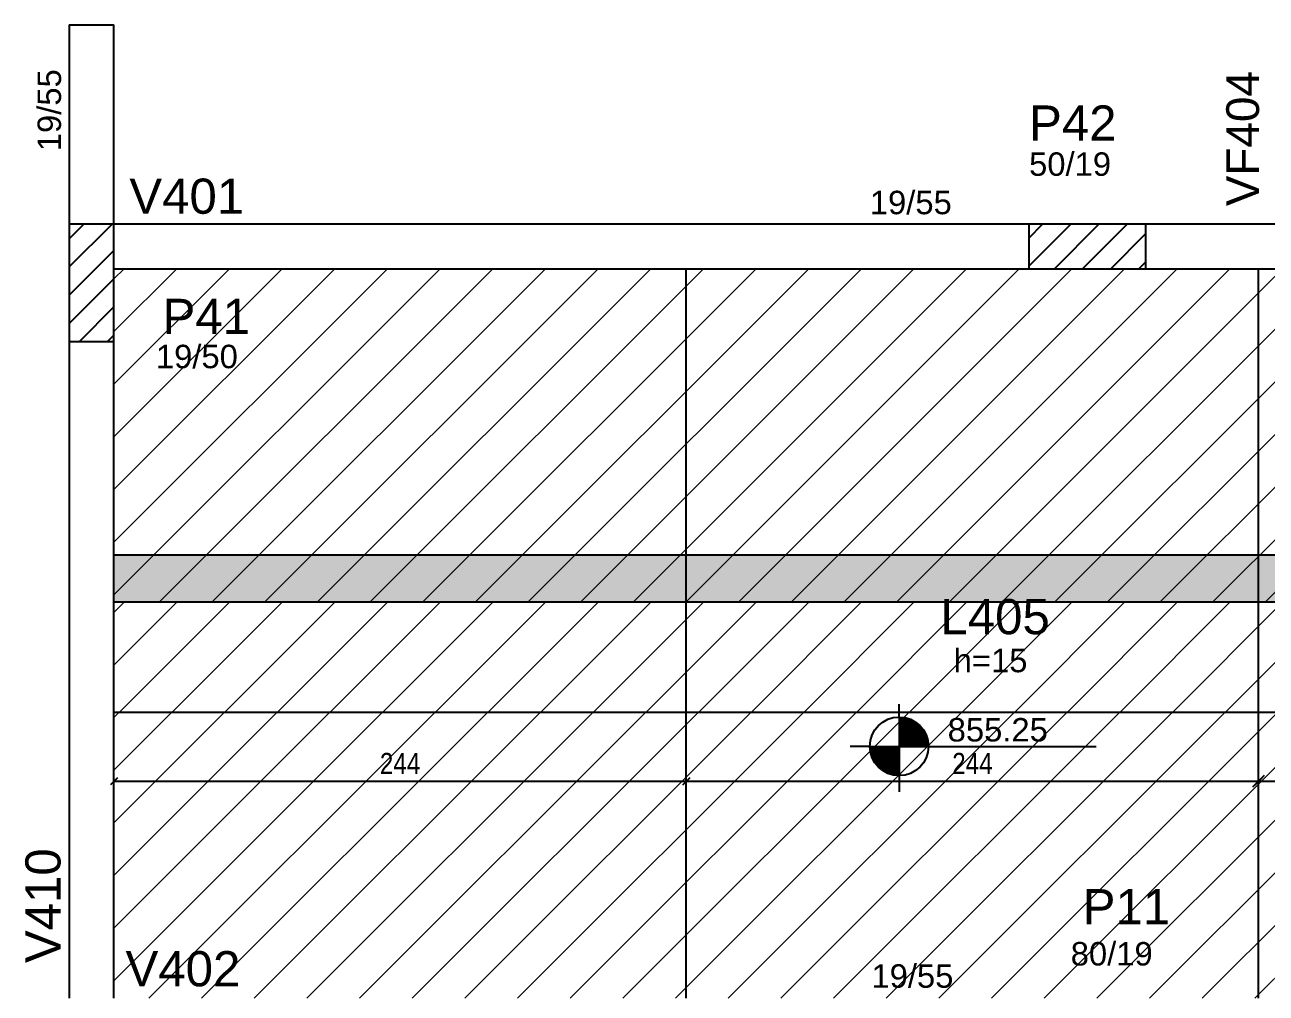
# Model space of a CAD drawing. Header units: millimetres. Extents: x 2358 to 5871, y 1438 to 2637.
# Drawn here: x 2405 to 2934, y 2205 to 2618 of the extents above; entities that cross this region are included whole.
import ezdxf

# ---------------------------------------------------------------- set-up
doc = ezdxf.new("R2010")
doc.units = ezdxf.units.MM
for name, color, linetype in [('3', 3, 'Continuous'), ('4', 4, 'Continuous'), ('7', 7, 'Continuous'), ('9', 9, 'Continuous'), ('Painéis', 200, 'Continuous')]:
    doc.layers.add(name, color=color, linetype=linetype)
doc.layers.add('Hachura', color=251, linetype='Continuous', lineweight=9)
doc.layers.add('REAPROVEITAMENTO', color=251, linetype='Continuous', lineweight=9)
doc.styles.add('COTA TECNICA-50', font='techl___.ttf', dxfattribs={"height": 9})
doc.styles.add('ROMANS', font='romans.shx')
doc.styles.get("Standard").update_dxf_attribs({"font": 'arial.ttf'})
doc.dimstyles.new('COTA PAINEL-50', dxfattribs={"dimtxt": 9, "dimasz": 3, "dimexe": 3, "dimexo": 3, "dimgap": 3, "dimtad": 1, "dimdec": 1, "dimzin": 12, "dimdsep": 46, "dimtxsty": 'COTA TECNICA-50', "dimblk1": 'OBLIQUE', "dimblk2": 'OBLIQUE', "dimsah": 1, "dimcen": 0.9, "dimclrd": 4, "dimclre": 4, "dimclrt": 240, "dimadec": 1, "dimazin": 3, "dimtfac": 1, "dimtdec": 1, "dimtmove": 0, "dimatfit": 3, "dimfxl": 1, "dimtolj": 1, "dimtzin": 12, "dimarcsym": 0})
doc.dimstyles.new('Cota Paínel', dxfattribs={"dimtxt": 7, "dimasz": 5, "dimexe": 3, "dimexo": 3, "dimgap": 3, "dimtad": 1, "dimdec": 1, "dimzin": 12, "dimdsep": 46, "dimtxsty": 'ROMANS', "dimblk": 'ARCHTICK', "dimcen": 0, "dimclrd": 4, "dimclre": 4, "dimclrt": 1, "dimadec": 1, "dimazin": 3, "dimtfac": 1, "dimtdec": 1, "dimtmove": 0, "dimatfit": 3, "dimldrblk": 'OBLIQUE', "dimfxl": 1, "dimtolj": 1, "dimtzin": 12, "dimarcsym": 0})

# ---------------------------------------------------------------- blocks, each defined once
blk = doc.blocks.new('_Oblique')
at = {"color": 0, "linetype": 'ByBlock', "lineweight": -2}
blk.add_line((-0.5, -0.5), (0.5, 0.5), dxfattribs=at)
blk = doc.blocks.new('*D175')
at = {"layer": 'Defpoints', "color": 0, "transparency": 16777216}
for p in [(2442.97, 2295.66), (2686.97, 2295.66), (2686.97, 2295.66)]:
    blk.add_point(p, dxfattribs=at)
at = {"layer": 'Painéis', "color": 4, "lineweight": -2, "transparency": 16777216}
blk.add_line((2442.97, 2295.66), (2686.97, 2295.66), dxfattribs=at)
at = {"layer": 'Painéis', "color": 4, "lineweight": -2, "transparency": 16777216, "xscale": 3, "yscale": 3, "zscale": 3, "rotation": 180}
blk.add_blockref('_Oblique', (2442.97, 2295.66), dxfattribs=at)
at = {"layer": 'Painéis', "color": 4, "lineweight": -2, "transparency": 16777216, "xscale": 3, "yscale": 3, "zscale": 3}
blk.add_blockref('_Oblique', (2686.97, 2295.66), dxfattribs=at)
at = {"layer": 'Painéis', "color": 240, "transparency": 16777216, "insert": (2564.97, 2303.23), "char_height": 9, "attachment_point": 5, "style": 'COTA TECNICA-50'}
blk.add_mtext('\\A1;244', dxfattribs=at)
blk = doc.blocks.new('*D91')
at = {"layer": 'Defpoints', "color": 0, "transparency": 16777216}
for p in [(2686.97, 2295.66), (2930.97, 2295.66), (2930.97, 2295.66)]:
    blk.add_point(p, dxfattribs=at)
at = {"layer": 'Painéis', "color": 4, "lineweight": -2, "transparency": 16777216}
blk.add_line((2686.97, 2295.66), (2930.97, 2295.66), dxfattribs=at)
at = {"layer": 'Painéis', "color": 4, "lineweight": -2, "transparency": 16777216, "xscale": 3, "yscale": 3, "zscale": 3, "rotation": 180}
blk.add_blockref('_Oblique', (2686.97, 2295.66), dxfattribs=at)
at = {"layer": 'Painéis', "color": 4, "lineweight": -2, "transparency": 16777216, "xscale": 3, "yscale": 3, "zscale": 3}
blk.add_blockref('_Oblique', (2930.97, 2295.66), dxfattribs=at)
at = {"layer": 'Painéis', "color": 240, "transparency": 16777216, "insert": (2808.97, 2303.23), "char_height": 9, "attachment_point": 5, "style": 'COTA TECNICA-50'}
blk.add_mtext('\\A1;244', dxfattribs=at)
blk = doc.blocks.new('_ArchTick')
at = {"color": 0, "linetype": 'ByBlock', "const_width": 0.15}
blk.add_lwpolyline([(-0.5, -0.5), (0.5, 0.5)], dxfattribs=at)
blk = doc.blocks.new('*D143')
at = {"layer": 'Defpoints', "color": 0, "transparency": 16777216}
for p in [(2930.97, 2295.66), (3104.97, 2295.66), (3104.97, 2295.66)]:
    blk.add_point(p, dxfattribs=at)
at = {"layer": 'Painéis', "color": 4, "lineweight": -2, "transparency": 16777216}
blk.add_line((2930.97, 2295.66), (3104.97, 2295.66), dxfattribs=at)
at = {"layer": 'Painéis', "color": 4, "lineweight": -2, "transparency": 16777216, "xscale": 5, "yscale": 5, "zscale": 5, "rotation": 180}
blk.add_blockref('_ArchTick', (2930.97, 2295.66), dxfattribs=at)
at = {"layer": 'Painéis', "color": 4, "lineweight": -2, "transparency": 16777216, "xscale": 5, "yscale": 5, "zscale": 5}
blk.add_blockref('_ArchTick', (3104.97, 2295.66), dxfattribs=at)
at = {"layer": 'Painéis', "color": 1, "transparency": 16777216, "insert": (3017.97, 2302.16), "char_height": 7, "attachment_point": 5, "style": 'ROMANS'}
blk.add_mtext('\\A1;174', dxfattribs=at)

msp = doc.modelspace()

# ---------------------------------------------------------------- hatches: boundary and pattern name
at = {"layer": 'Hachura', "linetype": 'ByBlock'}
h = msp.add_hatch(color=256, dxfattribs=at)
h.dxf.hatch_style = 1
h.paths.add_polyline_path([(2442.97, 2372.12), (3285.47, 2372.12), (3285.47, 2392.12), (2442.97, 2392.12)])
at = {"layer": 'REAPROVEITAMENTO', "linetype": 'ByBlock'}
h = msp.add_hatch(dxfattribs=at)
h.set_pattern_fill('ANSI31', color=256, scale=5, style=2)
h.set_pattern_definition([(45, (-4034.278, 590.003), (-11.22532, 11.22532), [])])
h.paths.add_polyline_path([(3104.97, 2372.12), (2442.97, 2372.12), (2442.97, 2514.12), (3104.97, 2514.12)])
h = msp.add_hatch(dxfattribs=at)
h.set_pattern_fill('ANSI31', color=256, scale=5, style=2)
h.set_pattern_definition([(45, (-343.25, -81.827), (-11.22532, 11.22532), [])])
h.paths.add_polyline_path([(3104.97, 2372.12), (2442.97, 2372.12), (2442.97, 2325.12), (3104.97, 2325.12)])
h = msp.add_hatch(dxfattribs=at)
h.set_pattern_fill('ANSI31', color=256, scale=5, style=2)
h.set_pattern_definition([(45, (-4034.278, 448.003), (-11.22532, 11.22532), [])])
h.paths.add_polyline_path([(3104.97, 2325.12), (2442.97, 2325.12), (2442.97, 2203.12), (3104.97, 2203.12)])

# ---------------------------------------------------------------- linework, layer by layer
at = {"layer": '3', "linetype": 'Continuous'}
for p, q in [((2423.97, 2514.89), (2442.2, 2533.12)), ((2423.97, 2526.91), (2430.18, 2533.12)), ((2832.97, 2515.19), (2850.91, 2533.12)), ((2832.97, 2527.21), (2838.89, 2533.12)), ((2843.93, 2514.12), (2862.93, 2533.12)), ((2855.95, 2514.12), (2874.95, 2533.12)), ((2867.97, 2514.12), (2882.97, 2529.12)), ((2423.97, 2502.87), (2442.97, 2521.87)), ((2879.99, 2514.12), (2882.97, 2517.1)), ((2423.97, 2490.85), (2442.97, 2509.85)), ((2428.26, 2483.12), (2442.97, 2497.83)), ((2440.28, 2483.12), (2442.97, 2485.81)), ((2777.77, 2323.02), (2777.77, 2328.52)), ((2777.77, 2323.02), (2777.77, 2298.02)), ((2777.77, 2322.41), (2781.62, 2322.41)), ((2777.77, 2321.62), (2783.52, 2321.62)), ((2777.77, 2320.83), (2784.84, 2320.83)), ((2777.77, 2320.03), (2785.88, 2320.03)), ((2777.77, 2319.24), (2786.72, 2319.24)), ((2777.77, 2318.45), (2787.43, 2318.45)), ((2777.77, 2317.66), (2788.03, 2317.66)), ((2777.77, 2316.86), (2788.54, 2316.86)), ((2777.77, 2316.07), (2788.97, 2316.07)), ((2777.77, 2315.28), (2789.33, 2315.28)), ((2777.77, 2314.48), (2789.62, 2314.48)), ((2777.77, 2313.69), (2789.86, 2313.69)), ((2777.77, 2312.9), (2790.04, 2312.9)), ((2765.27, 2310.52), (2756.84, 2310.52)), ((2765.27, 2310.52), (2790.27, 2310.52)), ((2777.77, 2309.73), (2765.27, 2309.73)), ((2777.77, 2308.93), (2765.37, 2308.93)), ((2777.77, 2308.14), (2765.5, 2308.14)), ((2777.77, 2312.11), (2790.17, 2312.11)), ((2777.77, 2311.31), (2790.27, 2311.31)), ((2790.27, 2310.52), (2861.69, 2310.52)), ((2777.77, 2307.35), (2765.68, 2307.35)), ((2777.77, 2306.56), (2765.91, 2306.56)), ((2777.77, 2305.76), (2766.21, 2305.76)), ((2777.77, 2304.97), (2766.57, 2304.97)), ((2777.77, 2304.18), (2767, 2304.18)), ((2777.77, 2303.38), (2767.5, 2303.38)), ((2777.77, 2302.59), (2768.1, 2302.59)), ((2777.77, 2301.8), (2768.81, 2301.8)), ((2777.77, 2301.01), (2769.66, 2301.01)), ((2777.77, 2300.21), (2770.7, 2300.21)), ((2777.77, 2299.42), (2772.02, 2299.42)), ((2777.77, 2298.63), (2773.92, 2298.63)), ((2777.77, 2298.02), (2777.77, 2291.15))]:
    msp.add_line(p, q, dxfattribs=at)
for points in [[(2423.97, 2618.12), (2423.97, 2533.12)], [(2423.97, 2618.12), (2442.97, 2618.12)], [(2442.97, 2533.12), (2442.97, 2618.12)], [(2832.97, 2533.12), (2442.97, 2533.12)], [(3285.47, 2533.12), (2882.97, 2533.12)], [(2442.97, 2514.12), (2832.97, 2514.12)], [(2882.97, 2514.12), (3285.47, 2514.12)], [(2423.97, 2483.12), (2423.97, 2203.12)], [(2442.97, 2203.12), (2442.97, 2483.12)]]:
    msp.add_lwpolyline(points, dxfattribs=at)
msp.add_circle((2777.77, 2310.52), 12.5, dxfattribs=at)
at = {"layer": '7', "linetype": 'Continuous'}
for points in [[(2423.97, 2483.12), (2442.97, 2483.12), (2442.97, 2533.12), (2423.97, 2533.12), (2423.97, 2483.12)], [(2832.97, 2514.12), (2882.97, 2514.12), (2882.97, 2533.12), (2832.97, 2533.12), (2832.97, 2514.12)]]:
    msp.add_lwpolyline(points, dxfattribs=at)
at = {"layer": '9', "linetype": 'Continuous'}
msp.add_solid([(2442.97, 2328.12), (2442.97, 2328.12), (2442.97, 2203.12)], dxfattribs=at)
at = {"layer": 'Painéis'}
for p, q in [((2686.97, 2203.12), (2686.97, 2514.12)), ((2930.97, 2203.12), (2930.97, 2514.12)), ((2442.97, 2392.12), (3285.47, 2392.12)), ((2442.97, 2372.12), (3285.47, 2372.12)), ((2442.97, 2325.12), (3285.47, 2325.12))]:
    msp.add_line(p, q, dxfattribs=at)

# ---------------------------------------------------------------- texts
at = {"layer": '3', "linetype": 'Continuous'}
msp.add_text('19/55', height=10, rotation=90, dxfattribs=at).set_placement((2420.42, 2564.23))
for s, p in [('50/19', (2833.14, 2553.75)), ('19/55', (2765.24, 2537.38)), ('19/50', (2460.87, 2471.73)), ('h=15', (2800.99, 2342.12)), ('855.25', (2798.43, 2312.59)), ('80/19', (2850.89, 2217.09)), ('19/55', (2765.92, 2207.6))]:
    msp.add_text(s, height=10, dxfattribs=at).set_placement(p)
at = {"layer": '4', "linetype": 'Continuous'}
for s, height, p in [('VF404', 14, (2931.19, 2540.8)), ('V410', 15, (2420.22, 2218.12))]:
    msp.add_text(s, height=height, rotation=90, dxfattribs=at).set_placement(p)
for s, p in [('P42', (2833.14, 2568.75)), ('V401', (2449.56, 2537.57)), ('P41', (2463.71, 2486.32)), ('L405', (2795.36, 2358.31)), ('P11', (2856, 2234.65)), ('V402', (2447.94, 2208.21))]:
    msp.add_text(s, height=15, dxfattribs=at).set_placement(p)

# ---------------------------------------------------------------- dimensions: what is measured, and where the dimension line sits
at = {"layer": 'Painéis'}
for base, p1, p2, dimstyle, picture, middle in [((2686.97, 2295.66), (2442.97, 2295.66), (2686.97, 2295.66), 'COTA PAINEL-50', '*D175', (2564.97, 2303.23)), ((2930.97, 2295.66), (2686.97, 2295.66), (2930.97, 2295.66), 'COTA PAINEL-50', '*D91', (2808.97, 2303.23)), ((3104.97, 2295.66), (2930.97, 2295.66), (3104.97, 2295.66), 'Cota Paínel', '*D143', (3017.97, 2302.16))]:
    dim = msp.add_linear_dim(base=base, p1=p1, p2=p2, dimstyle=dimstyle, dxfattribs=at)
    dim.commit()
    dim.dimension.update_dxf_attribs({"geometry": picture, "text_midpoint": middle})

doc.saveas('drawing.dxf')
